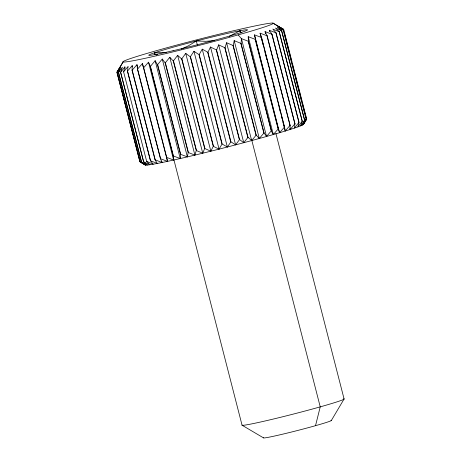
<?xml version="1.0" encoding="UTF-8"?>
<svg xmlns="http://www.w3.org/2000/svg" width="461" height="461" viewBox="0 0 461 461"><rect width="100%" height="100%" fill="white"/><g stroke="black" fill="none" stroke-linecap="round" stroke-linejoin="round"><path stroke-width="0.69" d="M150.424 160.71L157.305 163.453L155.063 159.823L132.082 70.32L132.186 65.618L127.449 71.207L150.424 160.71L153.265 164.191L146.673 161.362L123.606 71.87L124.885 66.885L125.236 68.268M160.451 158.722L167.539 161.362L166.68 157.391L173.624 160.036L173.221 155.933L180.257 158.538L180.464 154.279L157.483 64.776L155.138 60.702L150.413 66.396L148.5 62.2L143.544 67.923L142.42 63.526L137.47 69.225L160.451 158.722L162.082 162.508L155.063 159.823M276.053 32.881L272.797 29.055L279.222 31.746L302.197 121.249L297.915 126.89L299.033 122.384L276.053 32.881L269.316 30.253L271.984 34.241L294.965 123.744L290.182 129.472L290.113 125.283L267.138 35.779L260.09 33.18L261.554 37.485L284.535 126.988L279.573 132.71L278.277 128.844L273.327 134.531L271.247 130.872L266.55 136.468L264.038 132.901L241.057 43.403L241.431 38.632L238.141 34.892M294.965 123.744L294.435 128.089L298.941 122.413L275.96 32.915M127.449 71.207L128.146 66.361L123.606 71.87M180.464 154.279L187.379 156.884L188.18 152.47L165.199 62.967L162.26 59.048L157.483 64.776M264.038 132.901L259.307 138.49L256.207 135.067L233.231 45.564L234.188 40.654L241.057 43.403M315.52 425.682L320.234 406.861L251.723 140.035M188.18 152.47L194.905 155.098L196.277 150.522L173.296 61.025L169.786 57.262L165.199 62.967M256.207 135.067L251.683 140.576L248.018 137.292L225.037 47.788L226.564 42.74L233.231 45.564M248.018 137.292L243.76 142.708L239.559 139.55L216.578 50.047L218.641 44.873L225.037 47.788M196.277 150.522L202.754 153.196L204.672 148.471L181.692 58.968L177.635 55.36L173.296 61.025M239.559 139.55L235.623 144.858L230.921 141.815L207.94 52.312L210.504 47.022L216.578 50.047M204.672 148.471L210.838 151.196L213.27 146.327L190.289 56.824L185.72 53.361L181.692 58.968M117.255 72.463L120.085 67.116L116.933 72.198L139.914 161.702L145.203 164.952L140.236 161.967L117.255 72.463L120.828 67.266L118.483 72.504L141.464 162.007L145.947 165.101L140.253 161.972M145.555 164.41A81.793 3.141 -14.4 0 0 221.833 148.425A81.793 3.141 -14.4 0 0 303.545 124.118L306.058 119.364M117.509 71.697L123.294 61.526M306.121 119.537L303.424 124.487L306.692 119.047L283.711 29.533L273.235 23.257M230.921 141.815L227.365 147.007L222.196 144.062L199.215 54.565L202.246 49.171L207.94 52.312M213.27 146.327L219.073 149.128L221.977 144.12L199.002 54.617L193.954 51.292L190.289 56.824M344.021 399.117L331.292 420.57M123.133 61.809L116.938 72.187L139.919 161.69L145.324 164.583L144.247 163.828M303.545 124.118L306.692 119.036M117.532 71.68L118.627 70.026M124.885 66.885L120.632 72.302L143.653 161.799L150.004 164.715L146.615 161.367M283.786 125.467L285.209 131.016L290.113 125.283M132.082 70.32L136.963 64.673L137.678 67.45M240.815 32.95L241.806 32.293M214.296 40.603L205.813 41.311L196.323 40.994L188.44 45.8L181.254 49.091M240.654 32.719L239.945 30.754L229.284 36.315M283.112 30.051L277.315 27.245L281.659 30.772L304.64 120.269L300.595 125.882L302.272 121.22L279.245 31.74M265.599 33.716L265.063 31.636L271.984 34.241M278.277 128.844L254.455 34.875L261.554 37.485M271.42 130.82L248.444 41.317L248.208 36.701L255.296 39.341M266.55 136.468L241.431 38.632L248.444 41.317M166.323 52.566L154.556 52.773L155.092 54.865M141.492 162.001L147.555 165.021L143.59 161.805L120.609 72.302L122.436 67.185L118.523 72.498L141.504 162.001M156.423 54.312L157.708 54.404M283.711 29.544L278.306 26.652L283.14 30.04L306.092 119.555L302.433 125.075L304.64 120.269L281.613 30.789L275.476 28.046L279.291 31.723M277.678 26.133L283.371 29.268L283.924 31.348M272.935 23.096L283.394 29.268M263.519 437.887L242.06 425.215L173.906 159.777M265.063 31.636L267.138 35.779M155.259 54.715L154.556 52.773M284.264 32.737L291.761 61.878M292.101 63.261L294.078 70.896M294.418 72.279L297.287 83.389M297.622 84.772L300.491 95.876M300.831 97.259L301.92 101.426M302.255 102.809L305.124 113.913M305.459 115.296L306.19 118.079M271.875 34.275L294.856 123.779M269.316 30.253L269.668 31.642M267.005 35.82L289.986 125.323M289.825 128.083L290.182 129.472M261.404 37.531L284.385 127.034M260.09 33.18L261.341 38.038M261.692 39.427L262.228 41.507M262.586 42.896L263.122 44.976M264.902 51.914L265.438 53.995M265.79 55.383L266.861 59.55M268.106 64.402L268.642 66.488M269.535 69.957L270.065 72.037M270.423 73.426L270.959 75.506M271.316 76.895L271.852 78.975M273.632 85.913L274.162 87.993M275.056 91.462L275.592 93.548M278.265 103.956L278.796 106.036M279.153 107.425L280.225 111.585M281.469 116.443L282.005 118.523M282.893 121.998L283.429 124.078M254.455 34.875L279.573 132.71M255.135 39.387L278.116 128.89M275.914 133.471L344.067 398.909M248.208 36.701L273.327 134.531M248.266 41.369L271.247 130.872M239.945 30.754L240.481 32.84M240.873 43.455L263.848 132.958M234.188 40.654L259.307 138.49M233.03 45.622L256.011 135.125M226.564 42.74L251.683 140.576M224.83 47.846L247.811 137.349M218.641 44.873L243.76 142.708M216.365 50.105L239.345 139.602M210.504 47.022L235.623 144.858M207.721 52.37L230.702 141.873M202.246 49.171L227.365 147.007M196.323 40.994L197.394 45.172M193.954 51.292L219.073 149.128M190.502 56.772L213.483 146.275M185.72 53.361L210.838 151.196M181.905 58.916L204.88 148.419M177.635 55.36L202.754 153.196M173.503 60.973L196.478 150.476M169.786 57.262L194.905 155.098M165.395 62.921L188.376 152.418M162.26 59.048L187.379 156.884M157.668 64.736L180.649 154.233M155.138 60.702L180.257 158.538M150.413 66.396L173.394 155.899M150.24 66.436L173.221 155.933M148.5 62.2L173.624 160.036M143.699 67.888L166.68 157.391M142.42 63.526L167.539 161.362M161.725 161.12L162.082 162.508M137.614 69.19L160.589 158.693M132.186 65.618L132.543 67.006M132.209 70.297L155.19 159.8M127.553 71.19L150.534 160.687M284.535 126.988L285.209 131.016M136.963 64.673L137.47 69.225M330.992 420.323A35.053 1.343 -14.4 0 1 298.728 430.194A35.053 1.343 -14.4 0 1 263.6 437.702M343.652 398.817A52.692 2.023 -14.4 0 1 294.988 413.655A52.692 2.023 -14.4 0 1 242.106 425.002M156.388 55.798A77.488 2.973 -14.4 0 0 273.073 23.54A77.488 2.973 -14.4 0 0 165.084 48.261A77.488 2.973 -14.4 0 0 156.388 55.798M173.1 50.704A50.929 1.953 -14.4 0 0 247.517 29.907A50.929 1.953 -14.4 0 0 173.935 46.993A50.929 1.953 -14.4 0 0 173.1 50.704"/></g></svg>
